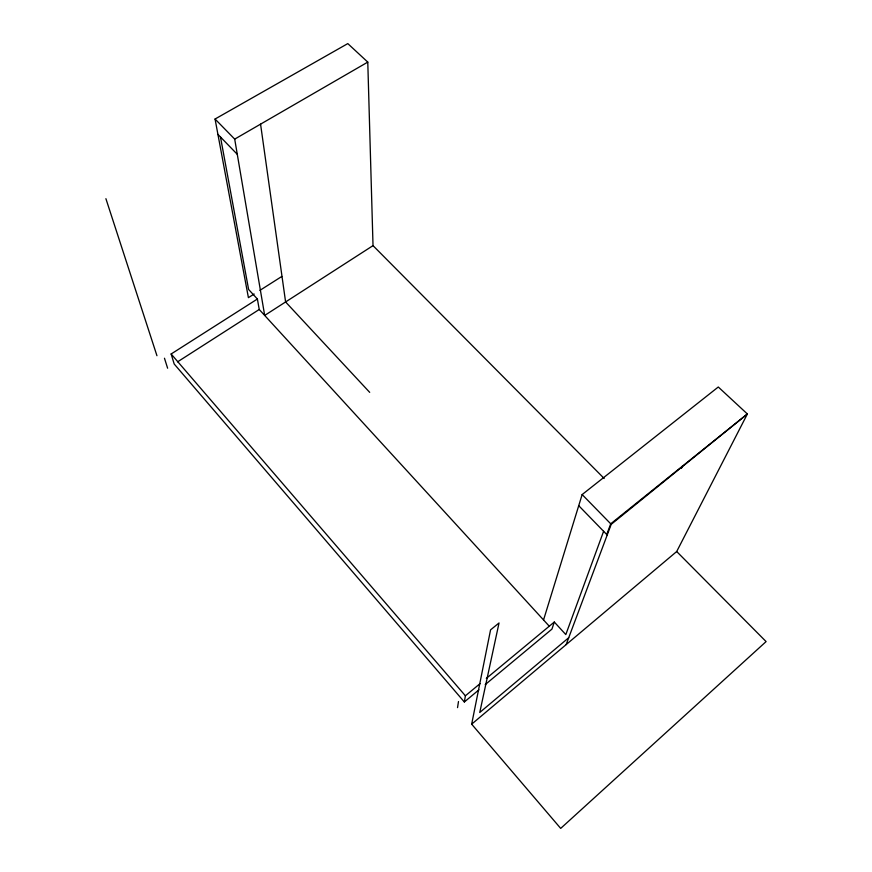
<?xml version="1.0" encoding="UTF-8"?>
<svg xmlns="http://www.w3.org/2000/svg" width="872" height="872" viewBox="0 0 872 872"><rect width="100%" height="100%" fill="white"/><g stroke="black" fill="none" stroke-linecap="round" stroke-linejoin="round"><path stroke-width="1.31" d="M457.538 707.628L458.487 701.535M220.485 137.035L248.618 289.471L257.393 299.02L171.141 353.988L174.193 364.006L464.34 701.971L465.397 695.802L480.036 683.648M543.539 619.981L582.147 494.566L718.288 387.005L747.38 413.971L676.694 551.529L766.096 641.585L560.696 828.4L471.665 724.163L490.565 629.867L499.035 622.968L479.753 712.479L568.718 637.726M603.609 531.288L565.819 634.576L554.298 622.03L551.943 629.115L485.203 684.629M606.727 534.503L610.727 523.81L747.38 413.971L611.218 524.312L566.135 644.615M681.413 468.329L682.536 465.866M471.665 724.163L676.694 551.529M464.34 701.971L478.946 689.828M486.314 678.438L554.298 622.03M373.02 245.632L264.685 315.435L234.699 139.117L215.057 119.028L347.797 43.6L367.777 62.108L373.02 245.632L604.176 478.477M177.594 361.826L259.235 309.484L257.393 299.02M254.155 294.006L248.411 297.657L215.057 119.028M259.911 290.365L281.765 276.489M234.699 139.117L367.777 62.108M582.147 494.566L611.218 524.312M217.935 134.397L237.282 154.311M578.725 505.684L607.217 535.005M369.695 392.356L285.602 301.963L260.565 124.151M259.235 309.484L549.425 626.369M171.141 353.988L465.397 695.802M105.904 198.685L156.949 355.722M164.47 358.239L167.62 368.213"/></g></svg>
